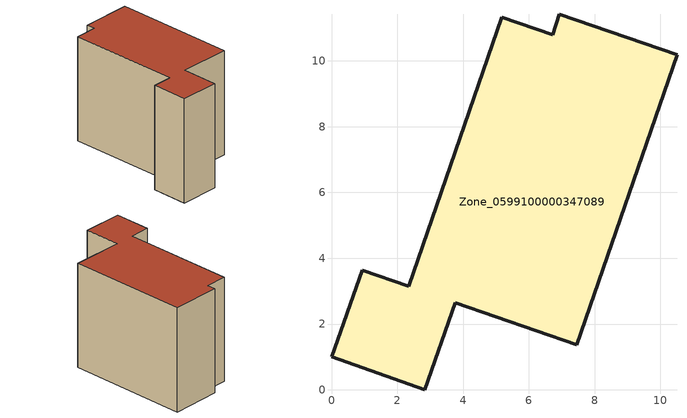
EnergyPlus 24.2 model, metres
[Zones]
Zone_0599100000347089
 floor ground (C_G): 6.93,11.42 10.5,10.19 7.45,1.37 3.76,2.65 2.83,0 0,1 0.93,3.64 2.35,3.15 5.18,11.33 6.72,10.79 z0
 wall outside (C_F): 2.35,3.15 0.93,3.64 0,1 2.83,0 3.76,2.65 7.45,1.37 10.5,10.19 6.93,11.42 6.72,10.79 5.18,11.33 2.35,3.15 z0:8.1
 roof outside (C_R): 7.45,1.37 10.5,10.19 6.93,11.42 6.72,10.79 5.18,11.33 2.35,3.15 0.93,3.64 0,1 2.83,0 3.76,2.65 z8.1
[BUILDING]
Pand.0599100000347089: North Axis=0; Terrain=City; Loads Convergence Tolerance Value=0.04; Temperature Convergence Tolerance Value=0.4; Solar Distribution=FullExterior; Maximum Number of Warmup Days=25; Minimum Number of Warmup Days=1
[Site:Location]
Rotterdam.The.Hague.AP_ZH_NLD Design_Conditions: Latitude=51.96; Longitude=4.45; Time Zone=1; Elevation=-4.5
[SITE:GROUNDTEMPERATURE:BUILDINGSURFACE]
18, 18, 18, 18, 18, 18, 18, 18, 18, 18, 18, 18
[MATERIAL] Thermal Absorptance=0.9; Solar Absorptance=0.7; Visible Absorptance=0.7
Name | Roughness | Thickness | Conductivity | Density | Specific Heat
G.TI.1992-2005 | MediumSmooth | 0.15 | 0.06 | 540 | 1210
F.TI.1992-2005 | Rough | 0.3 | 0.12 | 1920 | 840
R.TI.1992-2005 | MediumRough | 0.2 | 0.08 | 1500 | 1000
[CONSTRUCTION]
C_G: G.TI.1992-2005
C_F: F.TI.1992-2005
C_R: R.TI.1992-2005
[ZONE]
Zone_0599100000347089: Type=1; Multiplier=1; Ceiling Height=Autocalculate; Volume=Autocalculate; Floor Area=autocalculate; Part of Total Floor Area=Yes
[ZONEINFILTRATION:DESIGNFLOWRATE]
Infil_Zone_0599100000347089: Zone or ZoneList or Space or SpaceList=Zone_0599100000347089; Schedule=AlwaysOn; Design Flow Rate Calculation Method=Flow/Area; Flow Rate per Floor Area=0.0015; Constant Term Coefficient=1; Temperature Term Coefficient=0; Velocity Term Coefficient=0; Velocity Squared Term Coefficient=0
[HVACTEMPLATE:ZONE:IDEALLOADSAIRSYSTEM]
Zone_0599100000347089: Maximum Heating Supply Air Temperature=50; Minimum Cooling Supply Air Temperature=13; Maximum Heating Supply Air Humidity Ratio=0.0156; Minimum Cooling Supply Air Humidity Ratio=0.0077; Heating Limit=NoLimit; Cooling Limit=NoLimit; Dehumidification Control Type=ConstantSensibleHeatRatio; Cooling Sensible Heat Ratio=0.7; Dehumidification Setpoint=60; Humidification Control Type=None; Humidification Setpoint=30; Outdoor Air Method=None; Outdoor Air Flow Rate per Person=0.00944; Outdoor Air Flow Rate per Zone Floor Area=0; Outdoor Air Flow Rate per Zone=0; Demand Controlled Ventilation Type=None; Outdoor Air Economizer Type=NoEconomizer; Heat Recovery Type=None; Sensible Heat Recovery Effectiveness=0.7; Latent Heat Recovery Effectiveness=0.65
[ZONECONTROL:THERMOSTAT]
ThermostatControl_Zone_0599100000347089: Zone or ZoneList=Zone_0599100000347089; Control Type Schedule=DualSetpointControlType; Control 1=Thermostat_Zone_0599100000347089; Temperature Difference Between Cutout And Setpoint=0
[THERMOSTATSETPOINT:DUALSETPOINT]
Thermostat_Zone_0599100000347089: Heating Setpoint Temperature Schedule=HeatingSetpoint_Zone_0599100000347089; Cooling Setpoint Temperature Schedule=CoolingSetpoint_Zone_0599100000347089
[SCHEDULE:COMPACT]
HeatingSetpoint_Zone_0599100000347089: Through: 12/31, For: AllDays, Until: 24:00, 21
CoolingSetpoint_Zone_0599100000347089: Through: 12/31, For: AllDays, Until: 24:00, 24
DualSetpointControlType: Through: 12/31, For: AllDays, Until: 24:00, 4
AlwaysOn: Through: 12/31, For: AllDays, Until: 24:00, 1
